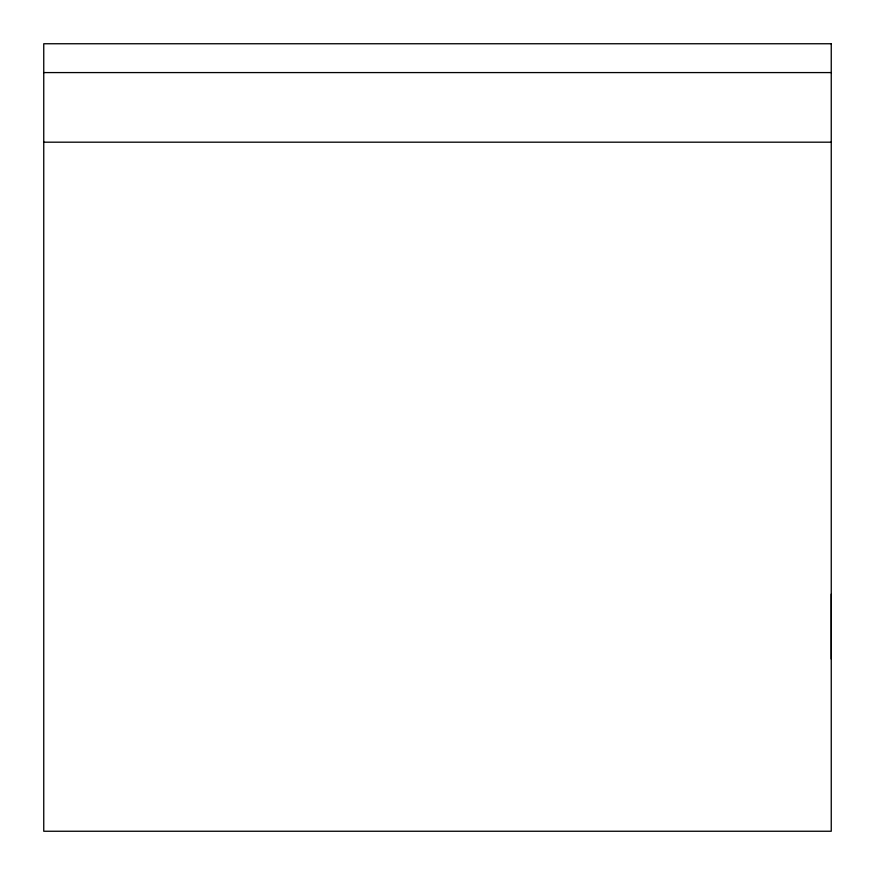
<?xml version="1.0" encoding="UTF-8"?>
<svg xmlns="http://www.w3.org/2000/svg" width="875" height="875" viewBox="0 0 875 875"><rect width="100%" height="100%" fill="white"/><g stroke="black" fill="none" stroke-linecap="round" stroke-linejoin="round"><path stroke-width="1.31" d="M831.25 658.984L831.25 594.114M43.75 72.581L831.25 72.581M43.75 142.188L831.25 142.188M831.25 43.75L43.75 43.75L43.75 831.25L831.25 831.25L831.25 43.75"/></g></svg>
